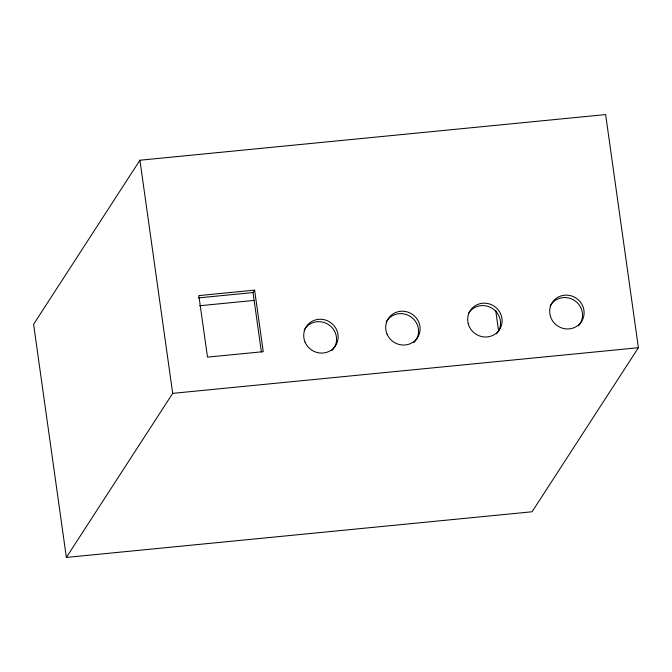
<?xml version="1.0" encoding="UTF-8"?>
<svg xmlns="http://www.w3.org/2000/svg" width="672" height="672" viewBox="0 0 672 672"><rect width="100%" height="100%" fill="white"/><g stroke="black" fill="none" stroke-linecap="round" stroke-linejoin="round"><path stroke-width="1.01" d="M139.927 160.23L33.6 324.282L66.368 557.424L532.073 511.77L638.4 347.718L605.632 114.576L139.927 160.23L172.696 393.364L66.368 557.424M261.4 352.027L253.042 292.555L254.604 290.136L198.853 295.604L207.497 357.126L263.256 351.666L254.604 290.136M198.324 297.914L253.042 292.555M199.601 305.752L253.915 300.426M172.696 393.364L638.4 347.718M495.701 310.38L498.616 331.136M468.56 313.253A17.43 16.699 32.9 0 1 493.307 309.095A17.43 16.699 32.9 0 1 496.549 333.85M387.618 319.813A17.43 16.699 32.9 0 1 412.44 318.024A17.43 16.699 32.9 0 1 413.918 342.569M386.156 321.997A17.43 16.699 32.9 0 1 387.089 320.51M305.626 327.852A17.43 16.699 32.9 0 1 330.448 326.063A17.43 16.699 32.9 0 1 331.926 350.608M304.164 330.028A17.43 16.699 32.9 0 1 305.105 328.549M550.133 305.936A17.43 16.699 32.9 0 1 574.963 300.821A17.43 16.699 32.9 0 1 578.508 325.844M550.427 316.352A17.43 16.699 32.9 0 0 579.482 324.064A17.43 16.699 32.9 0 0 570.772 295.722A17.43 16.699 32.9 0 0 550.427 316.352M305.063 342.132A17.43 16.699 32.9 0 0 334.656 346.886A17.43 16.699 32.9 0 0 323.047 319.469A17.43 16.699 32.9 0 0 305.063 342.132M468.199 323.568A17.43 16.699 32.9 0 0 496.885 332.682A17.43 16.699 32.9 0 0 489.619 304.004A17.43 16.699 32.9 0 0 468.199 323.568M387.047 334.093A17.43 16.699 32.9 0 0 416.64 338.848A17.43 16.699 32.9 0 0 405.04 311.43A17.43 16.699 32.9 0 0 387.047 334.093"/></g></svg>
